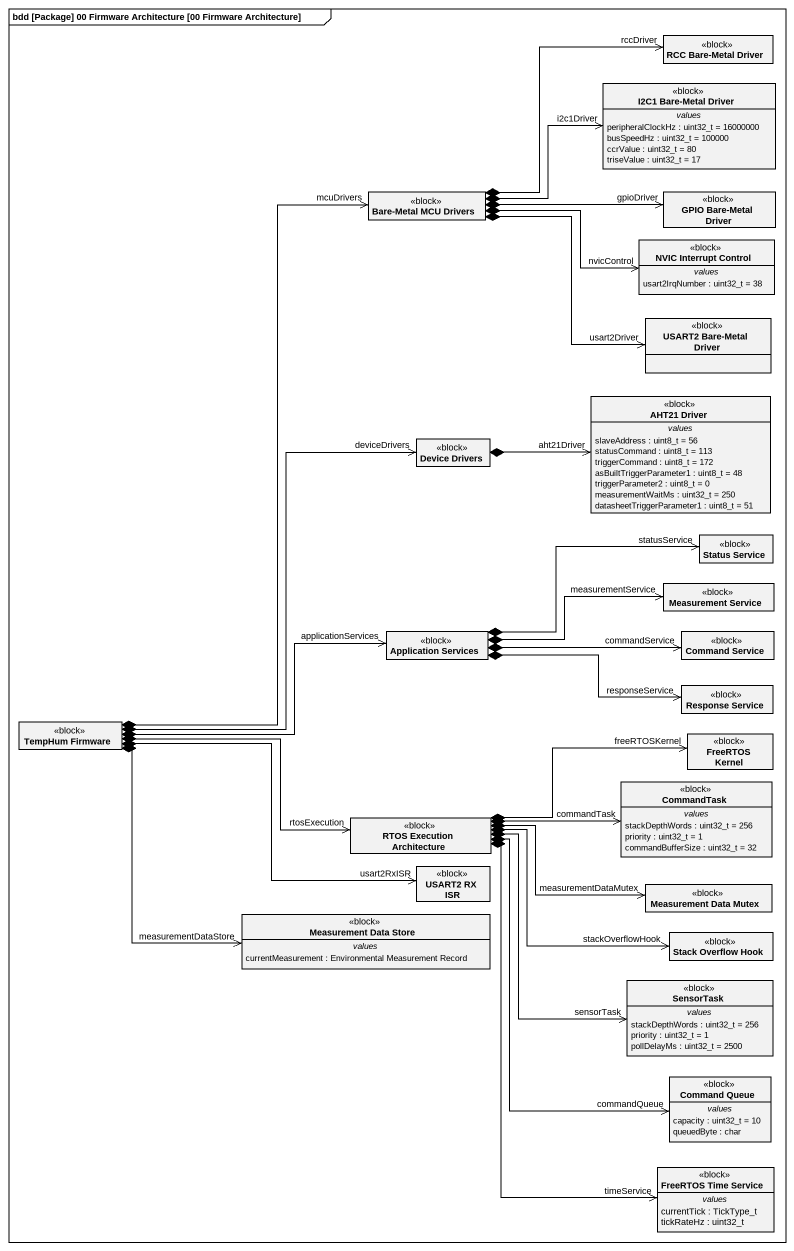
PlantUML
@startuml
mainframe bdd [Package] 00 Firmware Architecture [00 Firmware Architecture]
hide circle
hide empty members
class "RCC Bare-Metal Driver" as RCC_Bare_Metal_Driver <<block>>
class "I2C1 Bare-Metal Driver" as I2C1_Bare_Metal_Driver <<block>> {
  -- values --
  peripheralClockHz : uint32_t = 16000000
  busSpeedHz : uint32_t = 100000
  ccrValue : uint32_t = 80
  triseValue : uint32_t = 17
}
class "Bare-Metal MCU Drivers" as Bare_Metal_MCU_Drivers <<block>>
class "GPIO Bare-Metal Driver" as GPIO_Bare_Metal_Driver <<block>>
class "NVIC Interrupt Control" as NVIC_Interrupt_Control <<block>> {
  -- values --
  usart2IrqNumber : uint32_t = 38
}
class "USART2 Bare-Metal Driver" as USART2_Bare_Metal_Driver <<block>>
class "AHT21 Driver" as AHT21_Driver <<block>> {
  -- values --
  slaveAddress : uint8_t = 56
  statusCommand : uint8_t = 113
  triggerCommand : uint8_t = 172
  asBuiltTriggerParameter1 : uint8_t = 48
  triggerParameter2 : uint8_t = 0
  measurementWaitMs : uint32_t = 250
  datasheetTriggerParameter1 : uint8_t = 51
}
class "Device Drivers" as Device_Drivers <<block>>
class "Status Service" as Status_Service <<block>>
class "Measurement Service" as Measurement_Service <<block>>
class "Application Services" as Application_Services <<block>>
class "Command Service" as Command_Service <<block>>
class "Response Service" as Response_Service <<block>>
class "TempHum Firmware" as TempHum_Firmware <<block>>
class "FreeRTOS Kernel" as FreeRTOS_Kernel <<block>>
class "RTOS Execution Architecture" as RTOS_Execution_Architecture <<block>>
class CommandTask <<block>> {
  -- values --
  stackDepthWords : uint32_t = 256
  priority : uint32_t = 1
  commandBufferSize : uint32_t = 32
}
class "USART2 RX ISR" as USART2_RX_ISR <<block>>
class "Measurement Data Mutex" as Measurement_Data_Mutex <<block>>
class "Measurement Data Store" as Measurement_Data_Store <<block>> {
  -- values --
  currentMeasurement : Environmental Measurement Record
}
class "Stack Overflow Hook" as Stack_Overflow_Hook <<block>>
class SensorTask <<block>> {
  -- values --
  stackDepthWords : uint32_t = 256
  priority : uint32_t = 1
  pollDelayMs : uint32_t = 2500
}
class "Command Queue" as Command_Queue <<block>> {
  -- values --
  capacity : uint32_t = 10
  queuedByte : char
}
class "FreeRTOS Time Service" as FreeRTOS_Time_Service <<block>> {
  -- values --
  currentTick : TickType_t
  tickRateHz : uint32_t
}
RCC_Bare_Metal_Driver "rccDriver" <-left-* Bare_Metal_MCU_Drivers
I2C1_Bare_Metal_Driver "i2c1Driver" <-left-* Bare_Metal_MCU_Drivers
GPIO_Bare_Metal_Driver "gpioDriver" <-left-* Bare_Metal_MCU_Drivers
NVIC_Interrupt_Control "nvicControl" <-left-* Bare_Metal_MCU_Drivers
USART2_Bare_Metal_Driver "usart2Driver" <-left-* Bare_Metal_MCU_Drivers
AHT21_Driver "aht21Driver" <-left-* Device_Drivers
Status_Service "statusService" <-left-* Application_Services
Measurement_Service "measurementService" <-left-* Application_Services
Command_Service "commandService" <-left-* Application_Services
Response_Service "responseService" <-left-* Application_Services
TempHum_Firmware *-up-> "mcuDrivers" Bare_Metal_MCU_Drivers
TempHum_Firmware *-up-> "deviceDrivers" Device_Drivers
TempHum_Firmware *-right-> "applicationServices" Application_Services
TempHum_Firmware *-right-> "rtosExecution" RTOS_Execution_Architecture
FreeRTOS_Kernel "freeRTOSKernel" <-left-* RTOS_Execution_Architecture
CommandTask "commandTask" <-left-* RTOS_Execution_Architecture
USART2_RX_ISR "usart2RxISR" <-left-* TempHum_Firmware
Measurement_Data_Mutex "measurementDataMutex" <-left-* RTOS_Execution_Architecture
Measurement_Data_Store "measurementDataStore" <-up-* TempHum_Firmware
Stack_Overflow_Hook "stackOverflowHook" <-left-* RTOS_Execution_Architecture
SensorTask "sensorTask" <-up-* RTOS_Execution_Architecture
Command_Queue "commandQueue" <-up-* RTOS_Execution_Architecture
FreeRTOS_Time_Service "timeService" <-up-* RTOS_Execution_Architecture
@enduml
